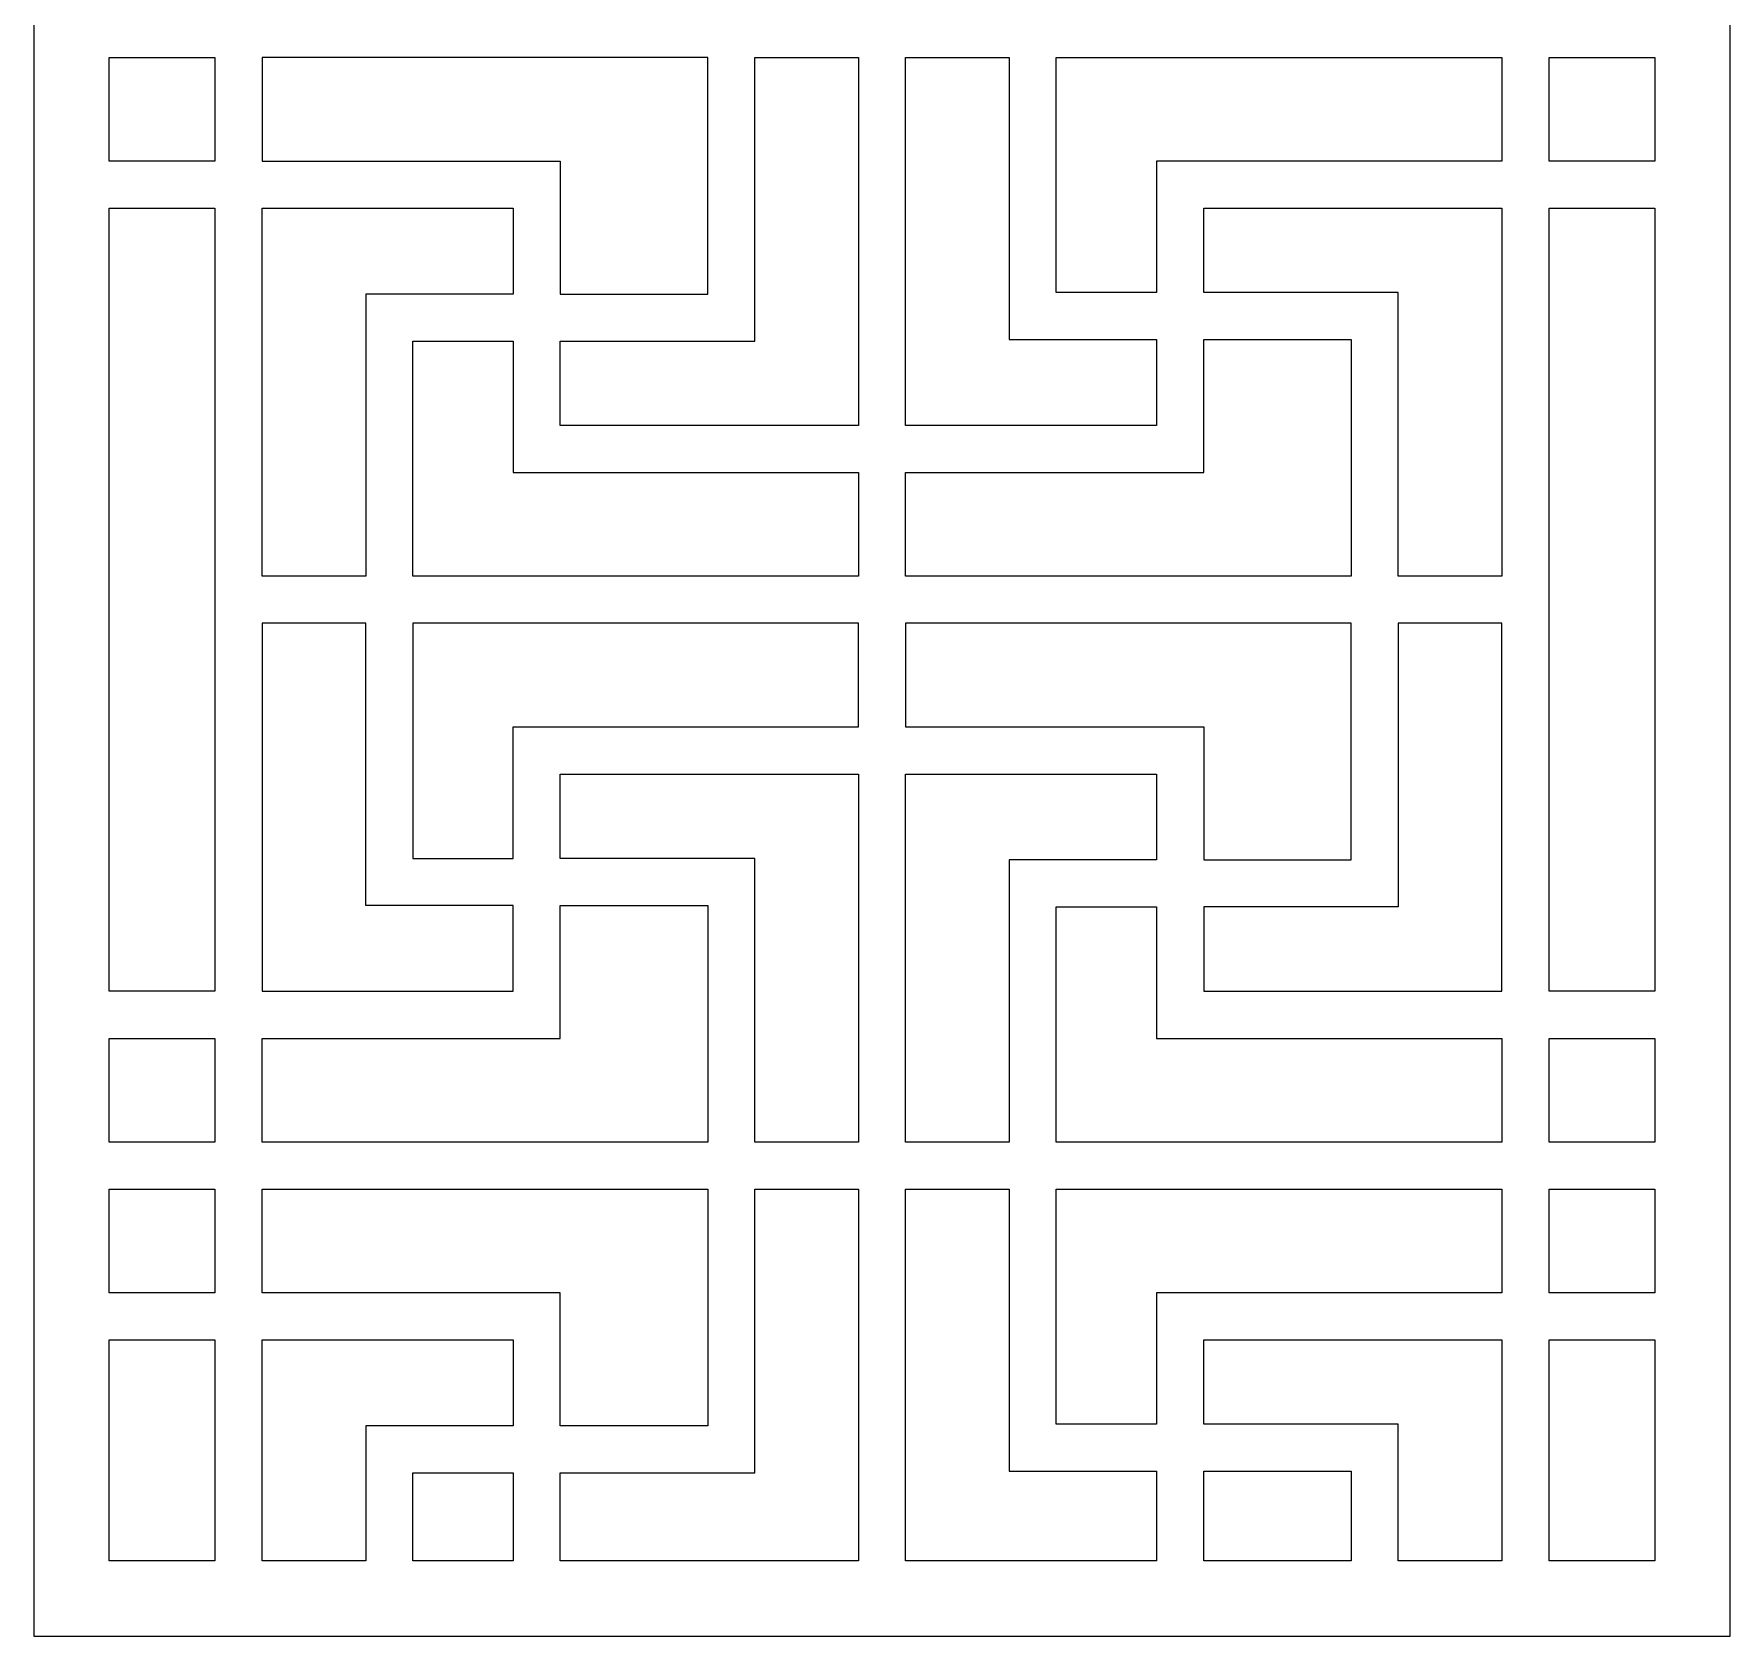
# Model space of a CAD drawing. Header units: centimetres. Extents: x 9.5 to 19.5, y -9.5 to 9.5.
# Drawn here: x 9.47 to 19.53, y -9.5 to 0 of the extents above; entities that cross this region are included whole.
import ezdxf

# ---------------------------------------------------------------- set-up
doc = ezdxf.new("R2010")
doc.units = ezdxf.units.CM
doc.header["$MEASUREMENT"] = 0
doc.layers.add('layer 1', color=7, linetype='Continuous')

msp = doc.modelspace()

# ---------------------------------------------------------------- linework, layer by layer
at = {"layer": 'layer 1', "color": 250}
for points, knots in [([(9.47462, -9.50001), (9.47462, -9.50001), (9.47462, 9.49999), (9.47462, 9.49999), (9.47462, 9.49999), (9.47462, 9.49999), (19.53342, 9.49999), (19.53342, 9.49999), (19.53342, 9.49999), (19.53342, 9.49999), (19.53342, -9.50001), (19.53342, -9.50001), (19.53342, -9.50001), (19.53342, -9.50001), (9.47462, -9.50001), (9.47462, -9.50001)], [0, 0, 0, 0, 0.2, 0.2, 0.2, 0.2, 0.4, 0.4, 0.4, 0.4, 0.6, 0.6, 0.6, 0.6, 1, 1, 1, 1]), ([(9.92167, -0.75442), (9.92167, -0.75442), (9.92167, -0.75442), (9.92167, -0.75442), (9.92167, -0.75442), (9.92167, -0.75442), (10.54814, -0.75442), (10.54814, -0.75442), (10.54814, -0.75442), (10.54814, -0.54952), (10.54814, -0.34462), (10.54814, -0.13971), (10.54814, -0.13971), (10.54814, -0.13971), (9.92167, -0.13971), (9.92167, -0.13971), (9.92167, -0.13971), (9.92167, -0.13971), (9.92167, -0.75442), (9.92167, -0.75442)], [0, 0, 0, 0, 0.16666667, 0.16666667, 0.16666667, 0.16666667, 0.33333333, 0.33333333, 0.33333333, 0.33333333, 0.5, 0.5, 0.5, 0.5, 0.66666667, 0.66666667, 0.66666667, 0.66666667, 1, 1, 1, 1]), ([(13.47017, -0.13971), (13.47017, -0.13971), (13.47017, -0.13971), (13.47017, -0.13971), (13.47017, -0.13971), (13.47017, -0.13971), (13.47017, -1.5423), (13.47017, -1.5423), (13.47017, -1.5423), (13.47017, -1.5423), (12.59591, -1.5423), (12.59591, -1.5423), (12.59591, -1.5423), (12.59591, -1.5423), (12.59591, -0.75442), (12.59591, -0.75442), (12.59591, -0.75442), (12.02504, -0.75442), (11.40174, -0.75442), (10.82755, -0.75442), (10.82755, -0.75442), (10.82755, -0.75442), (10.82755, -0.13971), (10.82755, -0.13971), (10.82755, -0.13971), (10.82755, -0.13971), (13.47017, -0.13971), (13.47017, -0.13971)], [0, 0, 0, 0, 0.125, 0.125, 0.125, 0.125, 0.25, 0.25, 0.25, 0.25, 0.375, 0.375, 0.375, 0.375, 0.5, 0.5, 0.5, 0.5, 0.625, 0.625, 0.625, 0.625, 0.75, 0.75, 0.75, 0.75, 1, 1, 1, 1]), ([(14.3643, -2.32125), (14.3643, -2.32125), (14.3643, -2.32125), (14.3643, -2.32125), (14.3643, -2.32125), (14.3643, -2.32125), (14.3643, -0.13971), (14.3643, -0.13971), (14.3643, -0.13971), (14.3643, -0.13971), (13.7496, -0.13971), (13.7496, -0.13971), (13.7496, -0.13971), (13.7496, -0.68528), (13.7496, -1.2796), (13.7496, -1.82174), (13.7496, -1.82174), (13.7496, -1.82174), (12.59591, -1.82174), (12.59591, -1.82174), (12.59591, -1.82174), (12.59591, -1.82174), (12.59591, -2.32125), (12.59591, -2.32125), (12.59591, -2.32125), (12.59591, -2.32125), (14.3643, -2.32125), (14.3643, -2.32125)], [0, 0, 0, 0, 0.125, 0.125, 0.125, 0.125, 0.25, 0.25, 0.25, 0.25, 0.375, 0.375, 0.375, 0.375, 0.5, 0.5, 0.5, 0.5, 0.625, 0.625, 0.625, 0.625, 0.75, 0.75, 0.75, 0.75, 1, 1, 1, 1]), ([(15.25844, -0.13971), (15.25844, -0.13971), (15.25844, -0.13971), (15.25844, -0.13971), (15.25844, -0.13971), (15.05355, -0.13971), (14.84863, -0.13971), (14.6437, -0.13971), (14.6437, -0.13971), (14.6437, -0.13971), (14.6437, -2.32125), (14.6437, -2.32125), (14.6437, -2.32125), (14.6437, -2.32125), (16.1327, -2.32125), (16.1327, -2.32125), (16.1327, -2.32125), (16.1327, -2.32125), (16.1327, -1.81276), (16.1327, -1.81276), (16.1327, -1.81276), (16.1327, -1.81276), (15.25844, -1.81276), (15.25844, -1.81276), (15.25844, -1.81276), (15.25844, -1.27365), (15.25844, -0.6823), (15.25844, -0.13971)], [0, 0, 0, 0, 0.125, 0.125, 0.125, 0.125, 0.25, 0.25, 0.25, 0.25, 0.375, 0.375, 0.375, 0.375, 0.5, 0.5, 0.5, 0.5, 0.625, 0.625, 0.625, 0.625, 0.75, 0.75, 0.75, 0.75, 1, 1, 1, 1]), ([(18.18052, -0.13971), (18.18052, -0.13971), (18.18052, -0.13971), (18.18052, -0.13971), (18.18052, -0.13971), (17.29958, -0.13971), (16.41872, -0.13971), (15.53783, -0.13971), (15.53783, -0.13971), (15.53783, -0.13971), (15.53783, -1.53335), (15.53783, -1.53335), (15.53783, -1.53335), (15.53783, -1.53335), (16.1327, -1.53335), (16.1327, -1.53335), (16.1327, -1.53335), (16.1327, -1.53335), (16.1327, -0.75652), (16.1327, -0.75652), (16.1327, -0.75652), (16.1327, -0.75652), (16.1327, -0.75442), (16.1327, -0.75442), (16.1327, -0.75442), (16.1327, -0.75442), (18.18052, -0.75442), (18.18052, -0.75442), (18.18052, -0.75442), (18.18052, -0.75442), (18.18052, -0.13971), (18.18052, -0.13971)], [0, 0, 0, 0, 0.11111111, 0.11111111, 0.11111111, 0.11111111, 0.22222222, 0.22222222, 0.22222222, 0.22222222, 0.33333333, 0.33333333, 0.33333333, 0.33333333, 0.44444444, 0.44444444, 0.44444444, 0.44444444, 0.55555556, 0.55555556, 0.55555556, 0.55555556, 0.66666667, 0.66666667, 0.66666667, 0.66666667, 0.77777778, 0.77777778, 0.77777778, 0.77777778, 1, 1, 1, 1]), ([(18.45989, -0.75442), (18.45989, -0.75442), (18.45989, -0.75442), (18.45989, -0.75442), (18.45989, -0.75442), (18.45989, -0.75442), (19.08637, -0.75442), (19.08637, -0.75442), (19.08637, -0.75442), (19.08637, -0.75442), (19.08637, -0.13971), (19.08637, -0.13971), (19.08637, -0.13971), (19.08637, -0.13971), (18.45989, -0.13971), (18.45989, -0.13971), (18.45989, -0.13971), (18.45989, -0.34462), (18.45989, -0.54952), (18.45989, -0.75442)], [0, 0, 0, 0, 0.16666667, 0.16666667, 0.16666667, 0.16666667, 0.33333333, 0.33333333, 0.33333333, 0.33333333, 0.5, 0.5, 0.5, 0.5, 0.66666667, 0.66666667, 0.66666667, 0.66666667, 1, 1, 1, 1]), ([(10.54814, -1.03382), (10.54814, -1.03382), (10.54814, -1.03382), (10.54814, -1.03382), (10.54814, -1.03382), (10.54814, -1.03382), (9.92167, -1.03382), (9.92167, -1.03382), (9.92167, -1.03382), (9.92167, -1.03382), (9.92167, -5.67634), (9.92167, -5.67634), (9.92167, -5.67634), (9.92167, -5.67634), (10.54814, -5.67634), (10.54814, -5.67634), (10.54814, -5.67634), (10.54814, -4.13574), (10.54814, -2.58566), (10.54814, -1.03382)], [0, 0, 0, 0, 0.16666667, 0.16666667, 0.16666667, 0.16666667, 0.33333333, 0.33333333, 0.33333333, 0.33333333, 0.5, 0.5, 0.5, 0.5, 0.66666667, 0.66666667, 0.66666667, 0.66666667, 1, 1, 1, 1]), ([(10.82755, -3.21538), (10.82755, -3.21538), (10.82755, -3.21538), (10.82755, -3.21538), (10.82755, -3.21538), (11.03243, -3.21538), (11.23736, -3.21538), (11.44225, -3.21538), (11.44225, -3.21538), (11.44225, -2.67277), (11.44225, -2.08141), (11.44225, -1.5423), (11.44225, -1.5423), (11.44225, -1.5423), (12.31651, -1.5423), (12.31651, -1.5423), (12.31651, -1.5423), (12.31651, -1.5423), (12.31651, -1.03382), (12.31651, -1.03382), (12.31651, -1.03382), (12.31651, -1.03382), (10.82755, -1.03382), (10.82755, -1.03382), (10.82755, -1.03382), (10.82755, -1.03382), (10.82755, -3.21538), (10.82755, -3.21538)], [0, 0, 0, 0, 0.125, 0.125, 0.125, 0.125, 0.25, 0.25, 0.25, 0.25, 0.375, 0.375, 0.375, 0.375, 0.5, 0.5, 0.5, 0.5, 0.625, 0.625, 0.625, 0.625, 0.75, 0.75, 0.75, 0.75, 1, 1, 1, 1]), ([(17.56575, -3.21538), (17.56575, -3.21538), (17.56575, -3.21538), (17.56575, -3.21538), (17.56575, -3.21538), (17.77065, -3.21538), (17.97556, -3.21538), (18.18052, -3.21538), (18.18052, -3.21538), (18.18052, -3.21538), (18.18052, -1.03382), (18.18052, -1.03382), (18.18052, -1.03382), (18.18052, -1.03382), (16.41209, -1.03382), (16.41209, -1.03382), (16.41209, -1.03382), (16.41209, -1.03382), (16.41209, -1.53335), (16.41209, -1.53335), (16.41209, -1.53335), (16.41209, -1.53335), (17.56575, -1.53335), (17.56575, -1.53335), (17.56575, -1.53335), (17.56575, -2.07547), (17.56575, -2.6698), (17.56575, -3.21538)], [0, 0, 0, 0, 0.125, 0.125, 0.125, 0.125, 0.25, 0.25, 0.25, 0.25, 0.375, 0.375, 0.375, 0.375, 0.5, 0.5, 0.5, 0.5, 0.625, 0.625, 0.625, 0.625, 0.75, 0.75, 0.75, 0.75, 1, 1, 1, 1]), ([(19.08637, -1.03382), (19.08637, -1.03382), (19.08637, -1.03382), (19.08637, -1.03382), (19.08637, -1.03382), (19.08637, -1.03382), (18.45989, -1.03382), (18.45989, -1.03382), (18.45989, -1.03382), (18.45989, -2.58566), (18.45989, -4.13574), (18.45989, -5.67634), (18.45989, -5.67634), (18.45989, -5.67634), (19.08637, -5.67634), (19.08637, -5.67634), (19.08637, -5.67634), (19.08637, -5.67634), (19.08637, -1.03382), (19.08637, -1.03382)], [0, 0, 0, 0, 0.16666667, 0.16666667, 0.16666667, 0.16666667, 0.33333333, 0.33333333, 0.33333333, 0.33333333, 0.5, 0.5, 0.5, 0.5, 0.66666667, 0.66666667, 0.66666667, 0.66666667, 1, 1, 1, 1]), ([(11.72165, -3.21538), (11.72165, -3.21538), (11.72165, -3.21538), (11.72165, -3.21538), (11.72165, -3.21538), (12.60256, -3.21538), (13.48342, -3.21538), (14.3643, -3.21538), (14.3643, -3.21538), (14.3643, -3.21538), (14.3643, -2.60068), (14.3643, -2.60068), (14.3643, -2.60068), (14.3643, -2.60068), (12.31651, -2.60068), (12.31651, -2.60068), (12.31651, -2.60068), (12.31651, -2.60068), (12.31651, -2.59856), (12.31651, -2.59856), (12.31651, -2.59856), (12.31651, -2.59856), (12.31651, -1.82174), (12.31651, -1.82174), (12.31651, -1.82174), (12.31651, -1.82174), (11.72165, -1.82174), (11.72165, -1.82174), (11.72165, -1.82174), (11.72165, -1.82174), (11.72165, -3.21538), (11.72165, -3.21538)], [0, 0, 0, 0, 0.11111111, 0.11111111, 0.11111111, 0.11111111, 0.22222222, 0.22222222, 0.22222222, 0.22222222, 0.33333333, 0.33333333, 0.33333333, 0.33333333, 0.44444444, 0.44444444, 0.44444444, 0.44444444, 0.55555556, 0.55555556, 0.55555556, 0.55555556, 0.66666667, 0.66666667, 0.66666667, 0.66666667, 0.77777778, 0.77777778, 0.77777778, 0.77777778, 1, 1, 1, 1]), ([(14.6437, -3.21538), (14.6437, -3.21538), (14.6437, -3.21538), (14.6437, -3.21538), (14.6437, -3.21538), (15.52461, -3.21538), (16.40547, -3.21538), (17.28636, -3.21538), (17.28636, -3.21538), (17.28636, -3.21538), (17.28636, -1.81276), (17.28636, -1.81276), (17.28636, -1.81276), (17.28636, -1.81276), (16.41209, -1.81276), (16.41209, -1.81276), (16.41209, -1.81276), (16.41209, -1.81276), (16.41209, -2.60068), (16.41209, -2.60068), (16.41209, -2.60068), (15.8412, -2.60068), (15.21793, -2.60068), (14.6437, -2.60068), (14.6437, -2.60068), (14.6437, -2.60068), (14.6437, -3.21538), (14.6437, -3.21538)], [0, 0, 0, 0, 0.125, 0.125, 0.125, 0.125, 0.25, 0.25, 0.25, 0.25, 0.375, 0.375, 0.375, 0.375, 0.5, 0.5, 0.5, 0.5, 0.625, 0.625, 0.625, 0.625, 0.75, 0.75, 0.75, 0.75, 1, 1, 1, 1]), ([(10.82755, -3.49478), (10.82755, -3.49478), (10.82755, -3.49478), (10.82755, -3.49478), (10.82755, -3.49478), (11.03243, -3.49478), (11.23736, -3.49478), (11.44225, -3.49478), (11.44225, -3.49478), (11.44225, -4.03738), (11.44225, -4.62874), (11.44225, -5.16785), (11.44225, -5.16785), (11.44225, -5.16785), (12.31651, -5.16785), (12.31651, -5.16785), (12.31651, -5.16785), (12.31651, -5.16785), (12.31651, -5.67634), (12.31651, -5.67634), (12.31651, -5.67634), (12.31651, -5.67634), (10.82755, -5.67634), (10.82755, -5.67634), (10.82755, -5.67634), (10.82755, -5.67634), (10.82755, -3.49478), (10.82755, -3.49478)], [0, 0, 0, 0, 0.125, 0.125, 0.125, 0.125, 0.25, 0.25, 0.25, 0.25, 0.375, 0.375, 0.375, 0.375, 0.5, 0.5, 0.5, 0.5, 0.625, 0.625, 0.625, 0.625, 0.75, 0.75, 0.75, 0.75, 1, 1, 1, 1]), ([(11.72165, -3.49478), (11.72165, -3.49478), (11.72165, -3.49478), (11.72165, -3.49478), (11.72165, -3.49478), (12.60256, -3.49478), (13.48342, -3.49478), (14.3643, -3.49478), (14.3643, -3.49478), (14.3643, -3.49478), (14.3643, -4.10948), (14.3643, -4.10948), (14.3643, -4.10948), (14.3643, -4.10948), (12.31651, -4.10948), (12.31651, -4.10948), (12.31651, -4.10948), (12.31651, -4.10948), (12.31651, -4.1116), (12.31651, -4.1116), (12.31651, -4.1116), (12.31651, -4.1116), (12.31651, -4.88842), (12.31651, -4.88842), (12.31651, -4.88842), (12.31651, -4.88842), (11.72165, -4.88842), (11.72165, -4.88842), (11.72165, -4.88842), (11.72165, -4.88842), (11.72165, -3.49478), (11.72165, -3.49478)], [0, 0, 0, 0, 0.11111111, 0.11111111, 0.11111111, 0.11111111, 0.22222222, 0.22222222, 0.22222222, 0.22222222, 0.33333333, 0.33333333, 0.33333333, 0.33333333, 0.44444444, 0.44444444, 0.44444444, 0.44444444, 0.55555556, 0.55555556, 0.55555556, 0.55555556, 0.66666667, 0.66666667, 0.66666667, 0.66666667, 0.77777778, 0.77777778, 0.77777778, 0.77777778, 1, 1, 1, 1]), ([(14.6437, -3.49478), (14.6437, -3.49478), (14.6437, -3.49478), (14.6437, -3.49478), (14.6437, -3.49478), (15.52461, -3.49478), (16.40547, -3.49478), (17.28636, -3.49478), (17.28636, -3.49478), (17.28636, -3.49478), (17.28636, -4.8974), (17.28636, -4.8974), (17.28636, -4.8974), (17.28636, -4.8974), (16.41209, -4.8974), (16.41209, -4.8974), (16.41209, -4.8974), (16.41209, -4.8974), (16.41209, -4.10948), (16.41209, -4.10948), (16.41209, -4.10948), (15.8412, -4.10948), (15.21793, -4.10948), (14.6437, -4.10948), (14.6437, -4.10948), (14.6437, -4.10948), (14.6437, -3.49478), (14.6437, -3.49478)], [0, 0, 0, 0, 0.125, 0.125, 0.125, 0.125, 0.25, 0.25, 0.25, 0.25, 0.375, 0.375, 0.375, 0.375, 0.5, 0.5, 0.5, 0.5, 0.625, 0.625, 0.625, 0.625, 0.75, 0.75, 0.75, 0.75, 1, 1, 1, 1]), ([(17.56575, -3.49478), (17.56575, -3.49478), (17.56575, -3.49478), (17.56575, -3.49478), (17.56575, -3.49478), (17.77065, -3.49478), (17.97556, -3.49478), (18.18052, -3.49478), (18.18052, -3.49478), (18.18052, -3.49478), (18.18052, -5.67634), (18.18052, -5.67634), (18.18052, -5.67634), (18.18052, -5.67634), (16.41209, -5.67634), (16.41209, -5.67634), (16.41209, -5.67634), (16.41209, -5.67634), (16.41209, -5.17679), (16.41209, -5.17679), (16.41209, -5.17679), (16.41209, -5.17679), (17.56575, -5.17679), (17.56575, -5.17679), (17.56575, -5.17679), (17.56575, -4.63469), (17.56575, -4.04036), (17.56575, -3.49478)], [0, 0, 0, 0, 0.125, 0.125, 0.125, 0.125, 0.25, 0.25, 0.25, 0.25, 0.375, 0.375, 0.375, 0.375, 0.5, 0.5, 0.5, 0.5, 0.625, 0.625, 0.625, 0.625, 0.75, 0.75, 0.75, 0.75, 1, 1, 1, 1]), ([(13.7496, -6.57044), (13.7496, -6.57044), (13.7496, -6.57044), (13.7496, -6.57044), (13.7496, -6.57044), (13.95449, -6.57044), (14.15941, -6.57044), (14.3643, -6.57044), (14.3643, -6.57044), (14.3643, -6.57044), (14.3643, -4.38891), (14.3643, -4.38891), (14.3643, -4.38891), (14.3643, -4.38891), (12.59591, -4.38891), (12.59591, -4.38891), (12.59591, -4.38891), (12.59591, -4.38891), (12.59591, -4.88842), (12.59591, -4.88842), (12.59591, -4.88842), (12.59591, -4.88842), (13.7496, -4.88842), (13.7496, -4.88842), (13.7496, -4.88842), (13.7496, -5.43053), (13.7496, -6.02489), (13.7496, -6.57044)], [0, 0, 0, 0, 0.125, 0.125, 0.125, 0.125, 0.25, 0.25, 0.25, 0.25, 0.375, 0.375, 0.375, 0.375, 0.5, 0.5, 0.5, 0.5, 0.625, 0.625, 0.625, 0.625, 0.75, 0.75, 0.75, 0.75, 1, 1, 1, 1]), ([(14.6437, -6.57044), (14.6437, -6.57044), (14.6437, -6.57044), (14.6437, -6.57044), (14.6437, -6.57044), (14.84863, -6.57044), (15.05355, -6.57044), (15.25844, -6.57044), (15.25844, -6.57044), (15.25844, -6.02783), (15.25844, -5.4365), (15.25844, -4.8974), (15.25844, -4.8974), (15.25844, -4.8974), (16.1327, -4.8974), (16.1327, -4.8974), (16.1327, -4.8974), (16.1327, -4.8974), (16.1327, -4.38891), (16.1327, -4.38891), (16.1327, -4.38891), (16.1327, -4.38891), (14.6437, -4.38891), (14.6437, -4.38891), (14.6437, -4.38891), (14.6437, -4.38891), (14.6437, -6.57044), (14.6437, -6.57044)], [0, 0, 0, 0, 0.125, 0.125, 0.125, 0.125, 0.25, 0.25, 0.25, 0.25, 0.375, 0.375, 0.375, 0.375, 0.5, 0.5, 0.5, 0.5, 0.625, 0.625, 0.625, 0.625, 0.75, 0.75, 0.75, 0.75, 1, 1, 1, 1]), ([(10.82755, -6.57044), (10.82755, -6.57044), (10.82755, -6.57044), (10.82755, -6.57044), (10.82755, -6.57044), (11.70843, -6.57044), (12.58932, -6.57044), (13.47017, -6.57044), (13.47017, -6.57044), (13.47017, -6.57044), (13.47017, -5.16785), (13.47017, -5.16785), (13.47017, -5.16785), (13.47017, -5.16785), (12.59591, -5.16785), (12.59591, -5.16785), (12.59591, -5.16785), (12.59591, -5.16785), (12.59591, -5.95574), (12.59591, -5.95574), (12.59591, -5.95574), (12.02504, -5.95574), (11.40174, -5.95574), (10.82755, -5.95574), (10.82755, -5.95574), (10.82755, -5.95574), (10.82755, -6.57044), (10.82755, -6.57044)], [0, 0, 0, 0, 0.125, 0.125, 0.125, 0.125, 0.25, 0.25, 0.25, 0.25, 0.375, 0.375, 0.375, 0.375, 0.5, 0.5, 0.5, 0.5, 0.625, 0.625, 0.625, 0.625, 0.75, 0.75, 0.75, 0.75, 1, 1, 1, 1]), ([(15.53783, -6.57044), (15.53783, -6.57044), (15.53783, -6.57044), (15.53783, -6.57044), (15.53783, -6.57044), (16.41872, -6.57044), (17.29958, -6.57044), (18.18052, -6.57044), (18.18052, -6.57044), (18.18052, -6.57044), (18.18052, -5.95574), (18.18052, -5.95574), (18.18052, -5.95574), (18.18052, -5.95574), (16.1327, -5.95574), (16.1327, -5.95574), (16.1327, -5.95574), (16.1327, -5.95574), (16.1327, -5.95362), (16.1327, -5.95362), (16.1327, -5.95362), (16.1327, -5.95362), (16.1327, -5.17679), (16.1327, -5.17679), (16.1327, -5.17679), (16.1327, -5.17679), (15.53783, -5.17679), (15.53783, -5.17679), (15.53783, -5.17679), (15.53783, -5.17679), (15.53783, -6.57044), (15.53783, -6.57044)], [0, 0, 0, 0, 0.11111111, 0.11111111, 0.11111111, 0.11111111, 0.22222222, 0.22222222, 0.22222222, 0.22222222, 0.33333333, 0.33333333, 0.33333333, 0.33333333, 0.44444444, 0.44444444, 0.44444444, 0.44444444, 0.55555556, 0.55555556, 0.55555556, 0.55555556, 0.66666667, 0.66666667, 0.66666667, 0.66666667, 0.77777778, 0.77777778, 0.77777778, 0.77777778, 1, 1, 1, 1]), ([(10.54814, -5.95574), (10.54814, -5.95574), (10.54814, -5.95574), (10.54814, -5.95574), (10.54814, -5.95574), (10.54814, -5.95574), (9.92167, -5.95574), (9.92167, -5.95574), (9.92167, -5.95574), (9.92167, -5.95574), (9.92167, -6.57044), (9.92167, -6.57044), (9.92167, -6.57044), (9.92167, -6.57044), (10.54814, -6.57044), (10.54814, -6.57044), (10.54814, -6.57044), (10.54814, -6.36573), (10.54814, -6.1608), (10.54814, -5.95574)], [0, 0, 0, 0, 0.16666667, 0.16666667, 0.16666667, 0.16666667, 0.33333333, 0.33333333, 0.33333333, 0.33333333, 0.5, 0.5, 0.5, 0.5, 0.66666667, 0.66666667, 0.66666667, 0.66666667, 1, 1, 1, 1]), ([(19.08637, -5.95574), (19.08637, -5.95574), (19.08637, -5.95574), (19.08637, -5.95574), (19.08637, -5.95574), (19.08637, -5.95574), (18.45989, -5.95574), (18.45989, -5.95574), (18.45989, -5.95574), (18.45989, -6.1608), (18.45989, -6.36573), (18.45989, -6.57044), (18.45989, -6.57044), (18.45989, -6.57044), (19.08637, -6.57044), (19.08637, -6.57044), (19.08637, -6.57044), (19.08637, -6.57044), (19.08637, -5.95574), (19.08637, -5.95574)], [0, 0, 0, 0, 0.16666667, 0.16666667, 0.16666667, 0.16666667, 0.33333333, 0.33333333, 0.33333333, 0.33333333, 0.5, 0.5, 0.5, 0.5, 0.66666667, 0.66666667, 0.66666667, 0.66666667, 1, 1, 1, 1]), ([(10.54814, -6.84987), (10.54814, -6.84987), (10.54814, -6.84987), (10.54814, -6.84987), (10.54814, -6.84987), (10.54814, -6.84987), (9.92167, -6.84987), (9.92167, -6.84987), (9.92167, -6.84987), (9.92167, -6.84987), (9.92167, -7.46458), (9.92167, -7.46458), (9.92167, -7.46458), (9.92167, -7.46458), (10.54814, -7.46458), (10.54814, -7.46458), (10.54814, -7.46458), (10.54814, -7.25989), (10.54814, -7.05497), (10.54814, -6.84987)], [0, 0, 0, 0, 0.16666667, 0.16666667, 0.16666667, 0.16666667, 0.33333333, 0.33333333, 0.33333333, 0.33333333, 0.5, 0.5, 0.5, 0.5, 0.66666667, 0.66666667, 0.66666667, 0.66666667, 1, 1, 1, 1]), ([(13.47017, -6.84987), (13.47017, -6.84987), (13.47017, -6.84987), (13.47017, -6.84987), (13.47017, -6.84987), (12.58932, -6.84987), (11.70843, -6.84987), (10.82755, -6.84987), (10.82755, -6.84987), (10.82755, -6.84987), (10.82755, -7.46458), (10.82755, -7.46458), (10.82755, -7.46458), (11.40174, -7.46458), (12.02504, -7.46458), (12.59591, -7.46458), (12.59591, -7.46458), (12.59591, -7.46458), (12.59591, -8.25246), (12.59591, -8.25246), (12.59591, -8.25246), (12.59591, -8.25246), (13.47017, -8.25246), (13.47017, -8.25246), (13.47017, -8.25246), (13.47017, -8.25246), (13.47017, -6.84987), (13.47017, -6.84987)], [0, 0, 0, 0, 0.125, 0.125, 0.125, 0.125, 0.25, 0.25, 0.25, 0.25, 0.375, 0.375, 0.375, 0.375, 0.5, 0.5, 0.5, 0.5, 0.625, 0.625, 0.625, 0.625, 0.75, 0.75, 0.75, 0.75, 1, 1, 1, 1]), ([(14.3643, -6.84987), (14.3643, -6.84987), (14.3643, -6.84987), (14.3643, -6.84987), (14.3643, -6.84987), (14.15941, -6.84987), (13.95449, -6.84987), (13.7496, -6.84987), (13.7496, -6.84987), (13.7496, -7.39542), (13.7496, -7.98975), (13.7496, -8.53186), (13.7496, -8.53186), (13.7496, -8.53186), (12.59591, -8.53186), (12.59591, -8.53186), (12.59591, -8.53186), (12.59591, -8.53186), (12.59591, -9.05295), (12.59591, -9.05295), (12.59591, -9.05295), (12.59591, -9.05295), (14.3643, -9.05295), (14.3643, -9.05295), (14.3643, -9.05295), (14.3643, -9.05295), (14.3643, -6.84987), (14.3643, -6.84987)], [0, 0, 0, 0, 0.125, 0.125, 0.125, 0.125, 0.25, 0.25, 0.25, 0.25, 0.375, 0.375, 0.375, 0.375, 0.5, 0.5, 0.5, 0.5, 0.625, 0.625, 0.625, 0.625, 0.75, 0.75, 0.75, 0.75, 1, 1, 1, 1]), ([(15.25844, -6.84987), (15.25844, -6.84987), (15.25844, -6.84987), (15.25844, -6.84987), (15.25844, -6.84987), (15.05355, -6.84987), (14.84863, -6.84987), (14.6437, -6.84987), (14.6437, -6.84987), (14.6437, -6.84987), (14.6437, -9.05295), (14.6437, -9.05295), (14.6437, -9.05295), (14.6437, -9.05295), (16.1327, -9.05295), (16.1327, -9.05295), (16.1327, -9.05295), (16.1327, -9.05295), (16.1327, -8.52291), (16.1327, -8.52291), (16.1327, -8.52291), (16.1327, -8.52291), (15.25844, -8.52291), (15.25844, -8.52291), (15.25844, -8.52291), (15.25844, -7.9838), (15.25844, -7.39245), (15.25844, -6.84987)], [0, 0, 0, 0, 0.125, 0.125, 0.125, 0.125, 0.25, 0.25, 0.25, 0.25, 0.375, 0.375, 0.375, 0.375, 0.5, 0.5, 0.5, 0.5, 0.625, 0.625, 0.625, 0.625, 0.75, 0.75, 0.75, 0.75, 1, 1, 1, 1]), ([(18.18052, -6.84987), (18.18052, -6.84987), (18.18052, -6.84987), (18.18052, -6.84987), (18.18052, -6.84987), (17.29958, -6.84987), (16.41872, -6.84987), (15.53783, -6.84987), (15.53783, -6.84987), (15.53783, -6.84987), (15.53783, -8.24351), (15.53783, -8.24351), (15.53783, -8.24351), (15.53783, -8.24351), (16.1327, -8.24351), (16.1327, -8.24351), (16.1327, -8.24351), (16.1327, -8.24351), (16.1327, -7.46666), (16.1327, -7.46666), (16.1327, -7.46666), (16.1327, -7.46666), (16.1327, -7.46458), (16.1327, -7.46458), (16.1327, -7.46458), (16.1327, -7.46458), (18.18052, -7.46458), (18.18052, -7.46458), (18.18052, -7.46458), (18.18052, -7.46458), (18.18052, -6.84987), (18.18052, -6.84987)], [0, 0, 0, 0, 0.11111111, 0.11111111, 0.11111111, 0.11111111, 0.22222222, 0.22222222, 0.22222222, 0.22222222, 0.33333333, 0.33333333, 0.33333333, 0.33333333, 0.44444444, 0.44444444, 0.44444444, 0.44444444, 0.55555556, 0.55555556, 0.55555556, 0.55555556, 0.66666667, 0.66666667, 0.66666667, 0.66666667, 0.77777778, 0.77777778, 0.77777778, 0.77777778, 1, 1, 1, 1]), ([(19.08637, -6.84987), (19.08637, -6.84987), (19.08637, -6.84987), (19.08637, -6.84987), (19.08637, -6.84987), (19.08637, -6.84987), (18.45989, -6.84987), (18.45989, -6.84987), (18.45989, -6.84987), (18.45989, -7.05497), (18.45989, -7.25989), (18.45989, -7.46458), (18.45989, -7.46458), (18.45989, -7.46458), (19.08637, -7.46458), (19.08637, -7.46458), (19.08637, -7.46458), (19.08637, -7.46458), (19.08637, -6.84987), (19.08637, -6.84987)], [0, 0, 0, 0, 0.16666667, 0.16666667, 0.16666667, 0.16666667, 0.33333333, 0.33333333, 0.33333333, 0.33333333, 0.5, 0.5, 0.5, 0.5, 0.66666667, 0.66666667, 0.66666667, 0.66666667, 1, 1, 1, 1]), ([(10.54814, -7.74397), (10.54814, -7.74397), (10.54814, -7.74397), (10.54814, -7.74397), (10.54814, -7.74397), (10.54814, -7.74397), (9.92167, -7.74397), (9.92167, -7.74397), (9.92167, -7.74397), (9.92167, -7.74397), (9.92167, -9.05295), (9.92167, -9.05295), (9.92167, -9.05295), (9.92167, -9.05295), (10.54814, -9.05295), (10.54814, -9.05295), (10.54814, -9.05295), (10.54814, -8.61782), (10.54814, -8.18143), (10.54814, -7.74397)], [0, 0, 0, 0, 0.16666667, 0.16666667, 0.16666667, 0.16666667, 0.33333333, 0.33333333, 0.33333333, 0.33333333, 0.5, 0.5, 0.5, 0.5, 0.66666667, 0.66666667, 0.66666667, 0.66666667, 1, 1, 1, 1]), ([(11.44225, -9.05295), (11.44225, -9.05295), (11.44225, -9.05295), (11.44225, -9.05295), (11.44225, -9.05295), (11.44225, -8.79549), (11.44225, -8.47937), (11.44225, -8.25246), (11.44225, -8.25246), (11.44225, -8.25246), (12.31651, -8.25246), (12.31651, -8.25246), (12.31651, -8.25246), (12.31651, -8.25246), (12.31651, -7.74397), (12.31651, -7.74397), (12.31651, -7.74397), (12.31651, -7.74397), (10.82755, -7.74397), (10.82755, -7.74397), (10.82755, -7.74397), (10.82755, -7.74397), (10.82755, -9.05295), (10.82755, -9.05295), (10.82755, -9.05295), (10.82755, -9.05295), (11.44225, -9.05295), (11.44225, -9.05295)], [0, 0, 0, 0, 0.125, 0.125, 0.125, 0.125, 0.25, 0.25, 0.25, 0.25, 0.375, 0.375, 0.375, 0.375, 0.5, 0.5, 0.5, 0.5, 0.625, 0.625, 0.625, 0.625, 0.75, 0.75, 0.75, 0.75, 1, 1, 1, 1]), ([(18.18052, -9.05295), (18.18052, -9.05295), (18.18052, -9.05295), (18.18052, -9.05295), (18.18052, -9.05295), (18.18052, -9.05295), (18.18052, -7.74397), (18.18052, -7.74397), (18.18052, -7.74397), (18.18052, -7.74397), (16.41209, -7.74397), (16.41209, -7.74397), (16.41209, -7.74397), (16.41209, -7.74397), (16.41209, -8.24351), (16.41209, -8.24351), (16.41209, -8.24351), (16.41209, -8.24351), (17.56575, -8.24351), (17.56575, -8.24351), (17.56575, -8.24351), (17.56575, -8.47331), (17.56575, -8.79266), (17.56575, -9.05295), (17.56575, -9.05295), (17.56575, -9.05295), (18.18052, -9.05295), (18.18052, -9.05295)], [0, 0, 0, 0, 0.125, 0.125, 0.125, 0.125, 0.25, 0.25, 0.25, 0.25, 0.375, 0.375, 0.375, 0.375, 0.5, 0.5, 0.5, 0.5, 0.625, 0.625, 0.625, 0.625, 0.75, 0.75, 0.75, 0.75, 1, 1, 1, 1]), ([(19.08637, -7.74397), (19.08637, -7.74397), (19.08637, -7.74397), (19.08637, -7.74397), (19.08637, -7.74397), (19.08637, -7.74397), (18.45989, -7.74397), (18.45989, -7.74397), (18.45989, -7.74397), (18.45989, -8.18143), (18.45989, -8.61782), (18.45989, -9.05295), (18.45989, -9.05295), (18.45989, -9.05295), (19.08637, -9.05295), (19.08637, -9.05295), (19.08637, -9.05295), (19.08637, -9.05295), (19.08637, -7.74397), (19.08637, -7.74397)], [0, 0, 0, 0, 0.16666667, 0.16666667, 0.16666667, 0.16666667, 0.33333333, 0.33333333, 0.33333333, 0.33333333, 0.5, 0.5, 0.5, 0.5, 0.66666667, 0.66666667, 0.66666667, 0.66666667, 1, 1, 1, 1]), ([(12.31651, -9.05295), (12.31651, -9.05295), (12.31651, -9.05295), (12.31651, -9.05295), (12.31651, -9.05295), (12.31651, -9.05295), (12.31651, -8.53186), (12.31651, -8.53186), (12.31651, -8.53186), (12.31651, -8.53186), (11.72165, -8.53186), (11.72165, -8.53186), (11.72165, -8.53186), (11.72165, -8.53186), (11.72165, -9.05295), (11.72165, -9.05295), (11.72165, -9.05295), (11.72165, -9.05295), (12.31651, -9.05295), (12.31651, -9.05295)], [0, 0, 0, 0, 0.16666667, 0.16666667, 0.16666667, 0.16666667, 0.33333333, 0.33333333, 0.33333333, 0.33333333, 0.5, 0.5, 0.5, 0.5, 0.66666667, 0.66666667, 0.66666667, 0.66666667, 1, 1, 1, 1]), ([(17.28636, -9.05295), (17.28636, -9.05295), (17.28636, -9.05295), (17.28636, -9.05295), (17.28636, -9.05295), (17.28636, -9.05295), (17.28636, -8.52291), (17.28636, -8.52291), (17.28636, -8.52291), (17.28636, -8.52291), (16.41209, -8.52291), (16.41209, -8.52291), (16.41209, -8.52291), (16.41209, -8.52291), (16.41209, -9.05295), (16.41209, -9.05295), (16.41209, -9.05295), (16.41209, -9.05295), (17.28636, -9.05295), (17.28636, -9.05295)], [0, 0, 0, 0, 0.16666667, 0.16666667, 0.16666667, 0.16666667, 0.33333333, 0.33333333, 0.33333333, 0.33333333, 0.5, 0.5, 0.5, 0.5, 0.66666667, 0.66666667, 0.66666667, 0.66666667, 1, 1, 1, 1])]:
    msp.add_open_spline(points, degree=3, knots=knots, dxfattribs=at)

doc.saveas('drawing.dxf')
